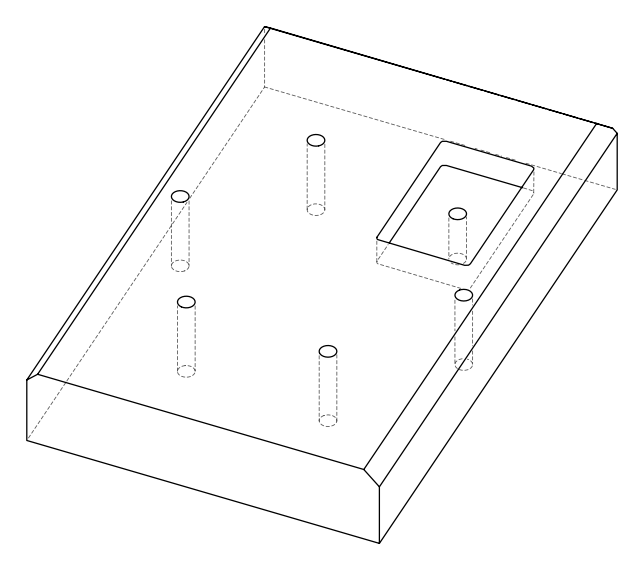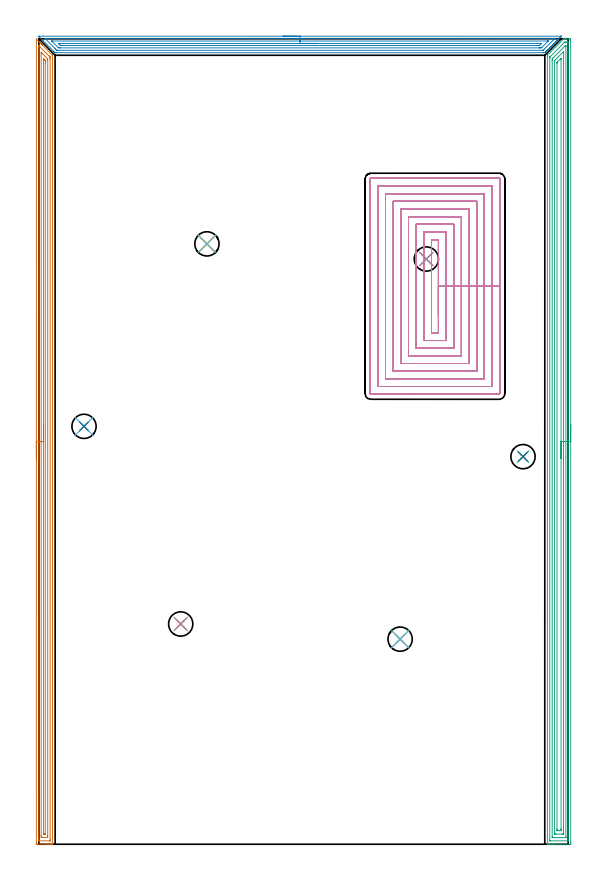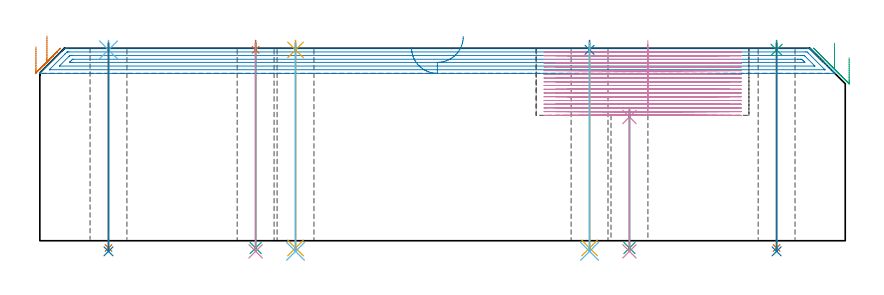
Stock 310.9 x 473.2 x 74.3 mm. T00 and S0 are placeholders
(PLAN: 22 operations, 14 tool changes, 135.3 min)
(1 AREA_MILL | FG_CHAMFER_SURFACE | UGT0205_001 | 15.18 min | 21356 mm3)
(2 AREA_MILL_1 | FG_CHAMFER_SURFACE_1 | UGT0205_001 | 9.73 min | 14315 mm3)
(3 AREA_MILL_2 | FG_CHAMFER_SURFACE_2 | UGT0205_001 | 19.09 min | 43919 mm3)
(4 MILL_RECTANGULAR_POCKET | POCKET_RECTANGULAR_STRAIGHT | NXT0201_008 | Follow Part, ap 1.5, ae 75% | 87.44 min | 282233 mm3)
(5 SPOT_DRILL | STEP1HOLE | NXT0321_9005460120000 | 0.03 min | 6 mm3)
(6 SPOT_DRILL_1 | STEP1HOLE_1 | NXT0321_9005460120000 | 0.03 min | 17 mm3)
(7 SPOT_DRILL_2 | STEP1HOLE_2 | NXT0321_9005460120000 | 0.03 min | 13 mm3)
(8 SPOT_DRILL_3 | STEP1HOLE_3 | NXT0321_9005460120000 | 0.03 min | 20 mm3)
(9 SPOT_DRILL_4 | STEP1HOLE_4 | NXT0321_9005460120000 | 0.03 min | 0 mm3)
(10 SPOT_DRILL_5 | STEP1HOLE_5 | NXT0321_9005460120000 | 0.04 min | 18 mm3)
(11 DRILL_THROUGH_HOLE_INTO_CENTER | STEP1HOLE | NXT0301_042 | 0.32 min | 2923 mm3)
(12 DRILL_TO_ENLARGE_THROUGH_HOLE | STEP1HOLE | NXT0301_105 | 0.32 min | 8904 mm3)
(13 DRILL_THROUGH_HOLE_INTO_CENTER_1 | STEP1HOLE_1 | NXT0301_042 | 0.32 min | 2901 mm3)
(14 DRILL_TO_ENLARGE_THROUGH_HOLE_1 | STEP1HOLE_1 | NXT0301_105 | 0.32 min | 8904 mm3)
(15 DRILL_THROUGH_HOLE_INTO_CENTER_2 | STEP1HOLE_2 | NXT0301_042 | 0.32 min | 2898 mm3)
(16 DRILL_TO_ENLARGE_THROUGH_HOLE_2 | STEP1HOLE_2 | NXT0301_105 | 0.32 min | 8903 mm3)
(17 DRILL_THROUGH_HOLE_INTO_CENTER_3 | STEP1HOLE_3 | NXT0301_042 | 0.32 min | 2894 mm3)
(18 DRILL_TO_ENLARGE_THROUGH_HOLE_3 | STEP1HOLE_3 | NXT0301_105 | 0.32 min | 8913 mm3)
(19 DRILL_THROUGH_HOLE_INTO_CENTER_4 | STEP1HOLE_4 | NXT0301_042 | 0.32 min | 2905 mm3)
(20 DRILL_TO_ENLARGE_THROUGH_HOLE_4 | STEP1HOLE_4 | NXT0301_105 | 0.32 min | 8897 mm3)
(21 DRILL_THROUGH_HOLE_INTO_CENTER_5 | STEP1HOLE_5 | NXT0301_042 | 0.22 min | 1893 mm3)
(22 DRILL_TO_ENLARGE_THROUGH_HOLE_5 | STEP1HOLE_5 | NXT0301_105 | 0.22 min | 5784 mm3)
(TOOL UGT0205_001 | Chamfer Mill 20 x 3 x 45 deg. | D20 FL50 Z2)
(TOOL NXT0201_008 | ENDMILL 6mm [2P460-0600-NA 1630] | D6 FL26 Z6)
(TOOL NXT0321_9005460120000 | NC Spot Drill, 142deg, 12mm, Carbide, Uncoated | D12 PA142 FL30 Z2)
(TOOL NXT0301_042 | Carbide Drill 7.1mm [860.1-0710-057A1-MM 2214] | D7.1 PA140 FL85 Z2)
(TOOL NXT0301_105 | Carbide Drill 14.25mm [860.1-1425-071A1-MM 2214] | D14.25 PA140 FL83 Z2)
(OP 1 AREA_MILL)
G17 G21 G94 G90
T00 M6
G54
G17 G0 G90 X-1.5 Y226.5 S1061 M3
G43 Z84.3 H0
Z74.8
G94 G1 Y226.538 Z73.928 F250.
Y226.652 Z73.064
Y226.841 Z72.212
Y227.103 Z71.38
Y227.437 Z70.574
Y227.84 Z69.8
Y228.308 Z69.064
Y228.84 Z68.372
Y229.429 Z67.729
Y230.072 Z67.14
Y230.764 Z66.608
Y231.5 Z66.14
Y232.274 Z65.737
Y233.08 Z65.403
Y233.912 Z65.141
Y234.764 Z64.952
Y235.628 Z64.838
Y236.5 Z64.8
X-1.499 Y472.976 Z64.799
X-1.494 Y472.983 Z64.803
X-1.479 Y472.976 Z64.819
X-1.376 Y472.877 Z64.923
X-0.166 Y471.666 Z66.134
X0.185 Y471.317 Z66.481
X0.661 Y470.839 Z66.961
X0.908 Y470.593 Z67.206
X1.061 Y470.442 Z67.356
X1.207 Y470.294 Z67.505
X1.355 Y470.146 Z67.653
X1.499 Y470.004 Z67.794
X1.637 Y469.864 Z67.934
X1.801 Y469.7 Z68.099
X1.936 Y469.566 Z68.232
X2.066 Y469.435 Z68.364
X7.73 Y463.77 Z74.03
X7.97 Y463.528 Z74.268
X7.995 Y463.494 Z74.291
X8. Y463.445 Z74.3
Y0.172
X8.005 Y0.01 Z74.295
X7.858 Y0.003 Z74.151
X7.712 Y0. Z74.012
X7.432 Z73.731
X6.753 Z73.048
X5.538 Z71.835
X5.001 Z71.296
X-1.06 Z65.238
X-1.129 Y0.002 Z65.169
X-1.493 Y0.01 Z64.805
X-1.496 Y0.245 Z64.802
X-1.499 Y0.62 Z64.801
X-1.5 Y0.999 Z64.8
Y236.5
X-0.086 Z66.214
X-0.085 Y468.635 Z66.215
X-0.084 Y468.806 Z66.216
X-0.079 Y469.027 Z66.221
X-0.076 Y469.115 Z66.224
X-0.021 Y469.062 Z66.279
X0.243 Y468.806 Z66.543
X5.605 Y463.445 Z71.905
X5.877 Y463.172 Z72.177
X6.491 Y462.552 Z72.791
X6.579 Y462.456 Z72.879
X6.581 Y462.371 Z72.881
X6.584 Y462.19 Z72.884
X6.585 Y461.829 Z72.885
X6.586 Y461.658 Z72.886
X6.585 Y2.578 Z72.885
X6.584 Y2.407 Z72.884
X6.58 Y2.046 Z72.88
X6.579 Y2.01 Z72.879
X6.515 Y2.006 Z72.815
X6.409 Y2.003 Z72.709
X6.276 Y2. Z72.576
X0.145 Y2.001 Z66.445
X-0.025 Y2.006 Z66.275
X-0.056 Y2.01 Z66.244
X-0.079 Y2.016 Z66.221
X-0.08 Y2.054 Z66.22
X-0.084 Y2.235 Z66.216
X-0.085 Y2.407 Z66.215
X-0.086 Y3.13 Z66.214
Y236.5
X1.328 Z67.628
X1.329 Y464.512 Z67.629
X1.334 Y465.232 Z67.634
X1.335 Y465.242 Z67.635
X1.36 Y465.232 Z67.66
X1.499 Y465.099 Z67.799
X2.262 Y464.339 Z68.562
X4.943 Y461.658 Z71.243
X5.001 Y461.599 Z71.301
X5.103 Y461.495 Z71.403
X5.152 Y461.44 Z71.452
X5.162 Y461.428 Z71.462
X5.165 Y461.383 Z71.465
X5.168 Y461.285 Z71.468
X5.171 Y460.938 Z71.471
Y460.765
Y4.914
X5.168 Y4.194 Z71.468
X5.165 Y4.027 Z71.465
X5.162 Y4.01 Z71.462
X5.143 Y4.007 Z71.443
X5.096 Y4.003 Z71.396
X5.001 Y4.001 Z71.301
X2.374 Y4. Z68.674
X1.685 Y4.004 Z67.985
X1.499 Y4.01 Z67.799
X1.335 Y4.03 Z67.635
X1.332 Y4.194 Z67.632
X1.33 Y4.366 Z67.63
X1.329 Y5.087 Z67.629
X1.328 Y5.261 Z67.628
Y236.5
X2.743 Z69.043
Y460.765
X2.745 Y461.28 Z69.045
X2.747 Y461.355 Z69.047
X2.749 Y461.384 Z69.049
X2.867 Y461.273 Z69.167
X3.117 Y461.031 Z69.417
X3.25 Y460.9 Z69.55
X3.385 Y460.765 Z69.685
X3.525 Y460.615 Z69.825
X3.75 Y460.371 Z70.05
X3.753 Y460.251 Z70.053
X3.756 Y459.871 Z70.056
X3.757 Y459.354 Z70.057
Y458.978
Y6.357
X3.755 Y6.184 Z70.055
X3.752 Y6.047 Z70.052
X3.75 Y6.012 Z70.05
X3.731 Y6.009 Z70.031
X3.678 Y6.005 Z69.978
X3.25 Y6. Z69.55
X3.231 Z69.531
X2.825 Y6.004 Z69.125
X2.774 Y6.006 Z69.074
X2.753 Y6.01 Z69.053
X2.749 Y6.021 Z69.049
X2.746 Y6.083 Z69.046
X2.744 Y6.142 Z69.044
X2.743 Y6.498 Z69.043
Y6.874
Y236.5
Y237.372 Z69.081
Y238.236 Z69.195
Y239.088 Z69.383
Y239.92 Z69.646
Y240.726 Z69.98
Y241.5 Z70.382
Y242.236 Z70.851
Y242.928 Z71.382
Y243.571 Z71.972
Y244.16 Z72.615
Y244.692 Z73.307
Y245.16 Z74.043
Y245.563 Z74.817
Y245.897 Z75.622
Y246.159 Z76.455
Y246.348 Z77.306
Y246.462 Z78.171
Y246.5 Z79.043
G0 Z84.3
M5
M2
(OP 2 AREA_MILL_1)
G17 G21 G94 G90
T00 M6
G54
G17 G0 G90 X143.45 Y474.699 S1061 M3
G43 Z84.3 H0
Z74.601
G94 G1 X143.488 Z73.73 F250.
X143.602 Z72.865
X143.791 Z72.013
X144.053 Z71.181
X144.387 Z70.375
X144.79 Z69.601
X145.258 Z68.866
X145.789 Z68.173
X146.379 Z67.53
X147.022 Z66.941
X147.714 Z66.41
X148.45 Z65.941
X149.224 Z65.538
X150.03 Z65.204
X150.862 Z64.942
X151.713 Z64.753
X152.578 Z64.639
X153.45 Z64.601
X306.872 Y474.7 Z64.6
X306.889 Y474.698 Z64.602
X306.89 Y474.695 Z64.604
X306.872 Y474.673 Z64.626
X306.456 Y474.255 Z65.042
X306.277 Y474.076 Z65.223
X306.116 Y473.916 Z65.383
X306.016 Y473.814 Z65.483
X305.979 Y473.778 Z65.52
X305.271 Y473.071 Z66.228
X305.135 Y472.933 Z66.364
X305.085 Y472.884 Z66.414
X304.426 Y472.226 Z67.074
X304.254 Y472.052 Z67.244
X303.581 Y471.381 Z67.919
X303.373 Y471.171 Z68.125
X302.737 Y470.537 Z68.763
X302.702 Y470.501 Z68.798
X302.492 Y470.29 Z69.006
X301.892 Y469.692 Z69.608
X301.808 Y469.607 Z69.691
X301.611 Y469.41 Z69.887
X301.047 Y468.847 Z70.453
X300.914 Y468.713 Z70.585
X300.73 Y468.529 Z70.768
X300.202 Y468.002 Z71.298
X299.849 Y467.648 Z71.649
X299.357 Y467.157 Z72.143
X299.127 Y466.926 Z72.372
X298.969 Y466.767 Z72.528
X298.813 Y466.612 Z72.686
X298.68 Y466.479 Z72.819
X298.528 Y466.326 Z72.969
X298.379 Y466.178 Z73.12
X298.233 Y466.032 Z73.266
X298.088 Y465.886 Z73.41
X297.944 Y465.743 Z73.554
X297.786 Y465.585 Z73.713
X297.647 Y465.445 Z73.851
X297.503 Y465.302 Z73.996
X297.339 Y465.139 Z74.159
X297.205 Y465.004 Z74.29
X296.446 Y465. Z74.3
X10.454 Y465.002 Z74.298
X9.555 Y465.005 Z74.295
X9.543 Y465.007 Z74.292
X9.482 Y465.026 Z74.271
X9.445 Y465.051 Z74.246
X8.667 Y465.832 Z73.466
X2.447 Y472.052 Z67.247
X0.153 Y474.346 Z64.952
X0.108 Y474.391 Z64.905
X0.01 Y474.498 Z64.794
X0.001 Y474.601 Z64.692
X0. Y474.692 Z64.602
X0.047 Y474.696 Z64.601
X0.062 Y474.697 Z64.602
X153.45 Y474.699 Z64.601
Y473.285 Z66.015
X302.792
X302.973 Y473.283 Z66.017
X303.017 Y473.281 Z66.019
X303.021 Y473.279 Z66.021
X303.02 Y473.276 Z66.024
X303.004 Y473.257 Z66.043
X302.914 Y473.164 Z66.136
X302.8 Y473.05 Z66.25
X296.703 Y466.953 Z72.347
X296.446 Y466.698 Z72.602
X296.254 Y466.515 Z72.785
X296.15 Y466.421 Z72.879
X295.462 Y466.414 Z72.886
X11.256 Y466.416 Z72.884
X10.855 Y466.418 Z72.882
X10.655 Y466.421 Z72.879
X10.559 Y466.423 Z72.877
X10.454 Y466.506 Z72.794
X9.744 Y467.207 Z72.093
X9.56 Y467.389 Z71.911
X3.756 Y473.194 Z66.106
X3.71 Y473.241 Z66.059
X3.679 Y473.275 Z66.025
X3.677 Y473.28 Z66.02
X3.678 Y473.281 Z66.019
X3.698 Y473.282 Z66.018
X3.865 Y473.283 Z66.017
X4.198
X153.45 Y473.285 Z66.015
Y471.87 Z67.43
X298.864 Y471.871 Z67.429
X298.962 Y471.87 Z67.43
X299.127 Y471.865 Z67.435
X299.152 Y471.862 Z67.438
X299.141 Y471.845 Z67.455
X299.127 Y471.826 Z67.474
X295.47 Y468.169 Z71.131
X295.387 Y468.088 Z71.212
X295.142 Y467.853 Z71.447
X294.915 Y467.835 Z71.465
X294.658 Y467.832 Z71.468
X294.028 Y467.829 Z71.471
X293.764 Z71.472
X12.503 Y467.831 Z71.469
X12.242 Y467.832 Z71.468
X11.602 Y467.837 Z71.463
X11.348 Y468.054 Z71.246
X11.312 Y468.088 Z71.212
X7.773 Y471.626 Z67.674
X7.583 Y471.824 Z67.476
X7.547 Y471.864 Z67.436
X7.565 Y471.866 Z67.434
X7.595 Y471.869 Z67.431
X153.45 Y471.87 Z67.43
Y470.456 Z68.844
X295.162 Y470.457 Z68.843
X295.218 Y470.456 Z68.844
X295.269 Y470.453 Z68.847
X295.289 Y470.45 Z68.85
X295.281 Y470.44 Z68.86
X295.191 Y470.342 Z68.958
X295.123 Y470.273 Z69.027
X294.702 Y469.85 Z69.45
X294.658 Y469.807 Z69.493
X294.23 Y469.391 Z69.909
X294.068 Y469.25 Z70.05
X293.764 Y469.246 Z70.054
X293.486 Y469.244 Z70.056
X292.871 Y469.243 Z70.057
X292.593
X12.855 Y469.245 Z70.055
X12.702 Y469.247 Z70.053
X12.627 Y469.25 Z70.05
X12.612 Y469.251 Z70.049
X12.571 Y469.287 Z70.013
X12.495 Y469.358 Z69.942
X12.242 Y469.607 Z69.693
X11.61 Y470.241 Z69.059
X11.491 Y470.363 Z68.937
X11.417 Y470.443 Z68.857
Y470.45 Z68.85
X11.425
X11.63 Y470.453 Z68.847
X12.242 Y470.455 Z68.845
X12.522
X153.45 Y470.456 Z68.844
X154.321 Z68.882
X155.186 Z68.996
X156.038 Z69.185
X156.87 Z69.447
X157.676 Z69.781
X158.45 Z70.184
X159.186 Z70.652
X159.878 Z71.183
X160.521 Z71.773
X161.11 Z72.416
X161.641 Z73.108
X162.11 Z73.844
X162.513 Z74.618
X162.847 Z75.424
X163.109 Z76.256
X163.298 Z77.107
X163.412 Z77.972
X163.45 Z78.844
G0 Z84.3
M5
M2
(OP 3 AREA_MILL_2)
G17 G21 G94 G90
T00 M6
G54
G17 G0 G90 X312.4 Y246.6 S1061 M3
G43 Z84.3 H0
Z70.6
G94 G1 Y246.562 Z69.728 F250.
Y246.448 Z68.864
Y246.259 Z68.012
Y245.997 Z67.18
Y245.663 Z66.374
Y245.26 Z65.6
Y244.792 Z64.864
Y244.26 Z64.172
Y243.671 Z63.529
Y243.028 Z62.94
Y242.336 Z62.408
Y241.6 Z61.94
Y240.826 Z61.537
Y240.02 Z61.203
Y239.188 Z60.941
Y238.336 Z60.752
Y237.472 Z60.638
Y236.6 Z60.6
Y0.914
X312.399 Y0.625 Z60.601
X312.394 Y0.027 Z60.604
X312.392 Y0.007 Z60.606
X311.796 Y0. Z61.201
X301.981 Z71.014
X300.551 Z72.445
X300.196 Z72.799
X299.485 Z73.515
X299.181 Z73.819
X298.763 Z74.229
X298.72 Z74.271
X298.703 Y0.008 Z74.288
X298.7 Y0.178 Z74.3
Y462.743
X298.705 Y463.506 Z74.29
X298.836 Y463.637 Z74.163
X298.858 Y463.658 Z74.141
X308.227 Y473.027 Z64.773
X308.394 Y473.198 Z64.598
X308.404 Y473.199 Z64.588
X308.582 Y473.2 Z64.411
X308.938 Z64.062
X309.301 Z63.699
X310.012 Z62.984
X311.259 Z61.738
X311.796 Y473.197 Z61.199
X312.391 Y473.193 Z60.605
X312.393 Y473.172 Z60.603
X312.399 Y472.575 Z60.601
X312.4 Y471.97 Z60.6
Y236.6
X310.986 Z62.014
X310.985 Y2.331 Z62.015
X310.984 Y2.249 Z62.016
X310.979 Y2.086 Z62.021
X310.975 Y2.009 Z62.025
X310.955 Y2.007 Z62.045
X310.904 Y2.004 Z62.096
X310.423 Y2. Z62.577
X300.608 Z72.392
X300.196 Y2.004 Z72.804
X300.138 Y2.007 Z72.862
X300.126 Y2.009 Z72.874
X300.121 Y2.059 Z72.879
X300.118 Y2.167 Z72.882
X300.115 Y2.331 Z72.885
X300.114 Y2.413 Z72.886
Y461.931
X300.115 Y462.013 Z72.885
X300.118 Y462.176 Z72.882
X300.126 Y462.464 Z72.874
X300.196 Y462.541 Z72.804
X300.295 Y462.644 Z72.705
X300.393 Y462.743 Z72.607
X308.437 Y470.787 Z64.563
X308.782 Y471.125 Z64.218
X308.83 Y471.169 Z64.17
X308.864 Y471.19 Z64.136
X308.914 Y471.193 Z64.086
X309.119 Y471.197 Z63.881
X309.6 Y471.2 Z63.4
X310.012 Z62.988
X310.492 Z62.508
X310.904 Y471.196 Z62.096
X310.962 Y471.193 Z62.038
X310.974 Y471.191 Z62.026
X310.979 Y471.141 Z62.021
X310.982 Y471.033 Z62.018
X310.985 Y470.869 Z62.015
X310.986 Y470.787 Z62.014
Y236.6
X309.572 Z63.428
X309.571 Y4.2 Z63.429
X309.57 Y4.087 Z63.43
X309.567 Y4.031 Z63.433
X309.565 Y4.012 Z63.435
X309.519 Y4.008 Z63.481
X309.318 Y4.001 Z63.682
X301.981 Y4. Z71.019
X301.781 Y4.002 Z71.219
X301.648 Y4.005 Z71.352
X301.546 Y4.01 Z71.454
X301.535 Y4.051 Z71.465
X301.533 Y4.2 Z71.467
X301.529 Y4.653 Z71.471
Y460.514
X301.531 Y460.955 Z71.469
X301.534 Y461.402 Z71.466
X301.584 Y461.473 Z71.416
X301.664 Y461.557 Z71.336
X301.948 Y461.849 Z71.052
X309.119 Y469.019 Z63.881
X309.321 Y469.19 Z63.679
X309.453 Y469.191 Z63.547
X309.554 Y469.19 Z63.446
X309.565 Y469.149 Z63.435
X309.567 Y469. Z63.433
X309.571 Y468.547 Z63.429
X309.572 Y236.6 Z63.428
X308.157 Z64.843
Y6.882
X308.152 Y6.063 Z64.848
X308.15 Y6.012 Z64.85
X308.105 Y6.009 Z64.895
X307.995 Y6.004 Z65.005
X307.775 Y6.001 Z65.225
X307.335 Y6. Z65.665
X303.765 Z69.235
X303.32 Y6.001 Z69.68
X303.103 Y6.004 Z69.897
X302.995 Y6.008 Z70.005
X302.95 Y6.012 Z70.05
X302.943 Y6.882 Z70.057
Y460.061
X302.945 Y460.267 Z70.055
X302.949 Y460.369 Z70.051
X302.951 Y460.39 Z70.049
X302.965 Y460.409 Z70.035
X302.997 Y460.444 Z70.003
X303.188 Y460.639 Z69.812
X308.024 Y465.475 Z64.976
X308.102 Y465.55 Z64.898
X308.138 Y465.583 Z64.862
X308.145 Y465.587 Z64.855
X308.153 Y465.499 Z64.847
X308.155 Y465.424 Z64.845
X308.157 Y465.3 Z64.843
Y236.6
X306.743 Z66.257
Y9.262
X306.742 Y8.67 Z66.258
X306.74 Y8.371 Z66.26
X306.736 Y8.068 Z66.264
X306.729 Y8.009 Z66.271
X306.693 Y8.006 Z66.307
X306.609 Y8.003 Z66.391
X306.442 Y8.001 Z66.558
X306.218 Y8. Z66.782
X305.326 Z67.674
X304.658 Y8.002 Z68.342
X304.43 Y8.004 Z68.57
X304.372 Y8.01 Z68.628
X304.364 Y8.026 Z68.636
X304.361 Y8.073 Z68.639
X304.358 Y8.67 Z68.642
X304.357 Y8.971 Z68.643
Y458.575
X304.36 Y459.167 Z68.64
X304.362 Y459.317 Z68.638
X304.364 Y459.351 Z68.636
X304.38 Y459.373 Z68.62
X304.414 Y459.411 Z68.586
X304.658 Y459.659 Z68.342
X306.442 Y461.444 Z66.558
X306.646 Y461.645 Z66.354
X306.686 Y461.682 Z66.314
X306.736 Y461.725 Z66.264
X306.74 Y461.66 Z66.26
X306.742 Y461.616 Z66.258
X306.743 Y461.548 Z66.257
Y460.955
Y236.6
Y235.728 Z66.295
Y234.864 Z66.409
Y234.012 Z66.598
Y233.18 Z66.86
Y232.374 Z67.194
Y231.6 Z67.597
Y230.864 Z68.065
Y230.172 Z68.596
Y229.529 Z69.186
Y228.94 Z69.829
Y228.408 Z70.521
Y227.94 Z71.257
Y227.537 Z72.031
Y227.203 Z72.837
Y226.941 Z73.669
Y226.752 Z74.52
Y226.638 Z75.385
Y226.6 Z76.257
G0 Z84.3
M5
M2
(OP 4 MILL_RECTANGULAR_POCKET)
G17 G21 G94 G90
T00 M6
G54
G17 G0 G90 X234.7 Y311.234 S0 M3
G43 Z84.3 H1
Z77.3
G94 G1 Y327.8 Z72.861 F250.
Y355.2 F500.
X230.6
Y300.4
X234.7
Y327.8
X239.2
Y359.7
X226.1
Y295.9
X239.2
Y327.8
X243.7
Y364.2
X221.6
Y291.4
X243.7
Y327.8
X248.2
Y368.7
X217.1
Y286.9
X248.2
Y327.8
X252.7
Y373.2
X212.6
Y282.4
X252.7
Y327.8
X257.2
Y377.7
X208.1
Y277.9
X257.2
Y327.8
X261.7
Y382.2
X203.6
Y273.4
X261.7
Y327.8
X266.2
Y386.7
X199.1
Y268.9
X266.2
Y327.8
X270.7
Y390.8
G3 X270.3 Y391.2 R0.4
G1 X195.
G3 X194.6 Y390.8 R0.4
G1 Y264.8
G3 X195. Y264.4 R0.4
G1 X270.3
G3 X270.7 Y264.8 R0.4
G1 Y327.8
Y328.8
G0 X234.7 Y311.234 Z75.861
G1 Y327.8 Z71.422 F250.
Y355.2 F500.
X230.6
Y300.4
X234.7
Y327.8
X239.2
Y359.7
X226.1
Y295.9
X239.2
Y327.8
X243.7
Y364.2
X221.6
Y291.4
X243.7
Y327.8
X248.2
Y368.7
X217.1
Y286.9
X248.2
Y327.8
X252.7
Y373.2
X212.6
Y282.4
X252.7
Y327.8
X257.2
Y377.7
X208.1
Y277.9
X257.2
Y327.8
X261.7
Y382.2
X203.6
Y273.4
X261.7
Y327.8
X266.2
Y386.7
X199.1
Y268.9
X266.2
Y327.8
X270.7
Y390.8
G3 X270.3 Y391.2 R0.4
G1 X195.
G3 X194.6 Y390.8 R0.4
G1 Y264.8
G3 X195. Y264.4 R0.4
G1 X270.3
G3 X270.7 Y264.8 R0.4
G1 Y327.8
Y328.8
G0 X234.7 Y311.234 Z74.422
G1 Y327.8 Z69.983 F250.
Y355.2 F500.
X230.6
Y300.4
X234.7
Y327.8
X239.2
Y359.7
X226.1
Y295.9
X239.2
Y327.8
X243.7
Y364.2
X221.6
Y291.4
X243.7
Y327.8
X248.2
Y368.7
X217.1
Y286.9
X248.2
Y327.8
X252.7
Y373.2
X212.6
Y282.4
X252.7
Y327.8
X257.2
Y377.7
X208.1
Y277.9
X257.2
Y327.8
X261.7
Y382.2
X203.6
Y273.4
X261.7
Y327.8
X266.2
Y386.7
X199.1
Y268.9
X266.2
Y327.8
X270.7
Y390.8
G3 X270.3 Y391.2 R0.4
G1 X195.
G3 X194.6 Y390.8 R0.4
G1 Y264.8
G3 X195. Y264.4 R0.4
G1 X270.3
G3 X270.7 Y264.8 R0.4
G1 Y327.8
Y328.8
G0 X234.7 Y311.234 Z72.983
G1 Y327.8 Z68.544 F250.
Y355.2 F500.
X230.6
Y300.4
X234.7
Y327.8
X239.2
Y359.7
X226.1
Y295.9
X239.2
Y327.8
X243.7
Y364.2
X221.6
Y291.4
X243.7
Y327.8
X248.2
Y368.7
X217.1
Y286.9
X248.2
Y327.8
X252.7
Y373.2
X212.6
Y282.4
X252.7
Y327.8
X257.2
Y377.7
X208.1
Y277.9
X257.2
Y327.8
X261.7
Y382.2
X203.6
Y273.4
X261.7
Y327.8
X266.2
Y386.7
X199.1
Y268.9
X266.2
Y327.8
X270.7
Y390.8
G3 X270.3 Y391.2 R0.4
G1 X195.
G3 X194.6 Y390.8 R0.4
G1 Y264.8
G3 X195. Y264.4 R0.4
G1 X270.3
G3 X270.7 Y264.8 R0.4
G1 Y327.8
Y328.8
G0 X234.7 Y311.234 Z71.544
G1 Y327.8 Z67.105 F250.
Y355.2 F500.
X230.6
Y300.4
X234.7
Y327.8
X239.2
Y359.7
X226.1
Y295.9
X239.2
Y327.8
X243.7
Y364.2
X221.6
Y291.4
X243.7
Y327.8
X248.2
Y368.7
X217.1
Y286.9
X248.2
Y327.8
X252.7
Y373.2
X212.6
Y282.4
X252.7
Y327.8
X257.2
Y377.7
X208.1
Y277.9
X257.2
Y327.8
X261.7
Y382.2
X203.6
Y273.4
X261.7
Y327.8
X266.2
Y386.7
X199.1
Y268.9
X266.2
Y327.8
X270.7
Y390.8
G3 X270.3 Y391.2 R0.4
G1 X195.
G3 X194.6 Y390.8 R0.4
G1 Y264.8
G3 X195. Y264.4 R0.4
G1 X270.3
G3 X270.7 Y264.8 R0.4
G1 Y327.8
Y328.8
G0 X234.7 Y311.234 Z70.105
G1 Y327.8 Z65.667 F250.
Y355.2 F500.
X230.6
Y300.4
X234.7
Y327.8
X239.2
Y359.7
X226.1
Y295.9
X239.2
Y327.8
X243.7
Y364.2
X221.6
Y291.4
X243.7
Y327.8
X248.2
Y368.7
X217.1
Y286.9
X248.2
Y327.8
X252.7
Y373.2
X212.6
Y282.4
X252.7
Y327.8
X257.2
Y377.7
X208.1
Y277.9
X257.2
Y327.8
X261.7
Y382.2
X203.6
Y273.4
X261.7
Y327.8
X266.2
Y386.7
X199.1
Y268.9
X266.2
Y327.8
X270.7
Y390.8
G3 X270.3 Y391.2 R0.4
G1 X195.
G3 X194.6 Y390.8 R0.4
G1 Y264.8
G3 X195. Y264.4 R0.4
G1 X270.3
G3 X270.7 Y264.8 R0.4
G1 Y327.8
Y328.8
G0 X234.7 Y311.234 Z68.667
G1 Y327.8 Z64.228 F250.
Y355.2 F500.
X230.6
Y300.4
X234.7
Y327.8
X239.2
Y359.7
X226.1
Y295.9
X239.2
Y327.8
X243.7
Y364.2
X221.6
Y291.4
X243.7
Y327.8
X248.2
Y368.7
X217.1
Y286.9
X248.2
Y327.8
X252.7
Y373.2
X212.6
Y282.4
X252.7
Y327.8
X257.2
Y377.7
X208.1
Y277.9
X257.2
Y327.8
X261.7
Y382.2
X203.6
Y273.4
X261.7
Y327.8
X266.2
Y386.7
X199.1
Y268.9
X266.2
Y327.8
X270.7
Y390.8
G3 X270.3 Y391.2 R0.4
G1 X195.
G3 X194.6 Y390.8 R0.4
G1 Y264.8
G3 X195. Y264.4 R0.4
G1 X270.3
G3 X270.7 Y264.8 R0.4
G1 Y327.8
Y328.8
G0 X234.7 Y311.234 Z67.228
G1 Y327.8 Z62.789 F250.
Y355.2 F500.
X230.6
Y300.4
X234.7
Y327.8
X239.2
Y359.7
X226.1
Y295.9
X239.2
Y327.8
X243.7
Y364.2
X221.6
Y291.4
X243.7
Y327.8
X248.2
Y368.7
X217.1
Y286.9
X248.2
Y327.8
X252.7
Y373.2
X212.6
Y282.4
X252.7
Y327.8
X257.2
Y377.7
X208.1
Y277.9
X257.2
Y327.8
X261.7
Y382.2
X203.6
Y273.4
X261.7
Y327.8
X266.2
Y386.7
X199.1
Y268.9
X266.2
Y327.8
X270.7
Y390.8
G3 X270.3 Y391.2 R0.4
G1 X195.
G3 X194.6 Y390.8 R0.4
G1 Y264.8
G3 X195. Y264.4 R0.4
G1 X270.3
G3 X270.7 Y264.8 R0.4
G1 Y327.8
Y328.8
G0 X234.7 Y311.234 Z65.789
G1 Y327.8 Z61.35 F250.
Y355.2 F500.
X230.6
Y300.4
X234.7
Y327.8
X239.2
Y359.7
X226.1
Y295.9
X239.2
Y327.8
X243.7
Y364.2
X221.6
Y291.4
X243.7
Y327.8
X248.2
Y368.7
X217.1
Y286.9
X248.2
Y327.8
X252.7
Y373.2
X212.6
Y282.4
X252.7
Y327.8
X257.2
Y377.7
X208.1
Y277.9
X257.2
Y327.8
X261.7
Y382.2
X203.6
Y273.4
X261.7
Y327.8
X266.2
Y386.7
X199.1
Y268.9
X266.2
Y327.8
X270.7
Y390.8
G3 X270.3 Y391.2 R0.4
G1 X195.
G3 X194.6 Y390.8 R0.4
G1 Y264.8
G3 X195. Y264.4 R0.4
G1 X270.3
G3 X270.7 Y264.8 R0.4
G1 Y327.8
Y328.8
G0 X234.7 Y311.234 Z64.35
G1 Y327.8 Z59.911 F250.
Y355.2 F500.
X230.6
Y300.4
X234.7
Y327.8
X239.2
Y359.7
X226.1
Y295.9
X239.2
Y327.8
X243.7
Y364.2
X221.6
Y291.4
X243.7
Y327.8
X248.2
Y368.7
X217.1
Y286.9
X248.2
Y327.8
X252.7
Y373.2
X212.6
Y282.4
X252.7
Y327.8
X257.2
Y377.7
X208.1
Y277.9
X257.2
Y327.8
X261.7
Y382.2
X203.6
Y273.4
X261.7
Y327.8
X266.2
Y386.7
X199.1
Y268.9
X266.2
Y327.8
X270.7
Y390.8
G3 X270.3 Y391.2 R0.4
G1 X195.
G3 X194.6 Y390.8 R0.4
G1 Y264.8
G3 X195. Y264.4 R0.4
G1 X270.3
G3 X270.7 Y264.8 R0.4
G1 Y327.8
Y328.8
G0 X234.7 Y311.234 Z62.911
G1 Y327.8 Z58.472 F250.
Y355.2 F500.
X230.6
Y300.4
X234.7
Y327.8
X239.2
Y359.7
X226.1
Y295.9
X239.2
Y327.8
X243.7
Y364.2
X221.6
Y291.4
X243.7
Y327.8
X248.2
Y368.7
X217.1
Y286.9
X248.2
Y327.8
X252.7
Y373.2
X212.6
Y282.4
X252.7
Y327.8
X257.2
Y377.7
X208.1
Y277.9
X257.2
Y327.8
X261.7
Y382.2
X203.6
Y273.4
X261.7
Y327.8
X266.2
Y386.7
X199.1
Y268.9
X266.2
Y327.8
X270.7
Y390.8
G3 X270.3 Y391.2 R0.4
G1 X195.
G3 X194.6 Y390.8 R0.4
G1 Y264.8
G3 X195. Y264.4 R0.4
G1 X270.3
G3 X270.7 Y264.8 R0.4
G1 Y327.8
Y328.8
G0 X234.7 Y311.234 Z61.472
G1 Y327.8 Z57.033 F250.
Y355.2 F500.
X230.6
Y300.4
X234.7
Y327.8
X239.2
Y359.7
X226.1
Y295.9
X239.2
Y327.8
X243.7
Y364.2
X221.6
Y291.4
X243.7
Y327.8
X248.2
Y368.7
X217.1
Y286.9
X248.2
Y327.8
X252.7
Y373.2
X212.6
Y282.4
X252.7
Y327.8
X257.2
Y377.7
X208.1
Y277.9
X257.2
Y327.8
X261.7
Y382.2
X203.6
Y273.4
X261.7
Y327.8
X266.2
Y386.7
X199.1
Y268.9
X266.2
Y327.8
X270.7
Y390.8
G3 X270.3 Y391.2 R0.4
G1 X195.
G3 X194.6 Y390.8 R0.4
G1 Y264.8
G3 X195. Y264.4 R0.4
G1 X270.3
G3 X270.7 Y264.8 R0.4
G1 Y327.8
Y328.8
G0 X234.7 Y311.234 Z60.033
G1 Y327.8 Z55.594 F250.
Y355.2 F500.
X230.6
Y300.4
X234.7
Y327.8
X239.2
Y359.7
X226.1
Y295.9
X239.2
Y327.8
X243.7
Y364.2
X221.6
Y291.4
X243.7
Y327.8
X248.2
Y368.7
X217.1
Y286.9
X248.2
Y327.8
X252.7
Y373.2
X212.6
Y282.4
X252.7
Y327.8
X257.2
Y377.7
X208.1
Y277.9
X257.2
Y327.8
X261.7
Y382.2
X203.6
Y273.4
X261.7
Y327.8
X266.2
Y386.7
X199.1
Y268.9
X266.2
Y327.8
X270.7
Y390.8
G3 X270.3 Y391.2 R0.4
G1 X195.
G3 X194.6 Y390.8 R0.4
G1 Y264.8
G3 X195. Y264.4 R0.4
G1 X270.3
G3 X270.7 Y264.8 R0.4
G1 Y327.8
Y328.8
G0 X234.7 Y311.234 Z58.594
G1 Y327.8 Z54.156 F250.
Y355.2 F500.
X230.6
Y300.4
X234.7
Y327.8
X239.2
Y359.7
X226.1
Y295.9
X239.2
Y327.8
X243.7
Y364.2
X221.6
Y291.4
X243.7
Y327.8
X248.2
Y368.7
X217.1
Y286.9
X248.2
Y327.8
X252.7
Y373.2
X212.6
Y282.4
X252.7
Y327.8
X257.2
Y377.7
X208.1
Y277.9
X257.2
Y327.8
X261.7
Y382.2
X203.6
Y273.4
X261.7
Y327.8
X266.2
Y386.7
X199.1
Y268.9
X266.2
Y327.8
X270.7
Y390.8
G3 X270.3 Y391.2 R0.4
G1 X195.
G3 X194.6 Y390.8 R0.4
G1 Y264.8
G3 X195. Y264.4 R0.4
G1 X270.3
G3 X270.7 Y264.8 R0.4
G1 Y327.8
Y328.8
G0 X234.7 Y311.234 Z57.156
G1 Y327.8 Z52.717 F250.
Y355.2 F500.
X230.6
Y300.4
X234.7
Y327.8
X239.2
Y359.7
X226.1
Y295.9
X239.2
Y327.8
X243.7
Y364.2
X221.6
Y291.4
X243.7
Y327.8
X248.2
Y368.7
X217.1
Y286.9
X248.2
Y327.8
X252.7
Y373.2
X212.6
Y282.4
X252.7
Y327.8
X257.2
Y377.7
X208.1
Y277.9
X257.2
Y327.8
X261.7
Y382.2
X203.6
Y273.4
X261.7
Y327.8
X266.2
Y386.7
X199.1
Y268.9
X266.2
Y327.8
X270.7
Y390.8
G3 X270.3 Y391.2 R0.4
G1 X195.
G3 X194.6 Y390.8 R0.4
G1 Y264.8
G3 X195. Y264.4 R0.4
G1 X270.3
G3 X270.7 Y264.8 R0.4
G1 Y327.8
Y328.8
G0 X234.7 Y311.234 Z55.717
G1 Y327.8 Z51.278 F250.
Y355.2 F500.
X230.6
Y300.4
X234.7
Y327.8
X239.2
Y359.7
X226.1
Y295.9
X239.2
Y327.8
X243.7
Y364.2
X221.6
Y291.4
X243.7
Y327.8
X248.2
Y368.7
X217.1
Y286.9
X248.2
Y327.8
X252.7
Y373.2
X212.6
Y282.4
X252.7
Y327.8
X257.2
Y377.7
X208.1
Y277.9
X257.2
Y327.8
X261.7
Y382.2
X203.6
Y273.4
X261.7
Y327.8
X266.2
Y386.7
X199.1
Y268.9
X266.2
Y327.8
X270.7
Y390.8
G3 X270.3 Y391.2 R0.4
G1 X195.
G3 X194.6 Y390.8 R0.4
G1 Y264.8
G3 X195. Y264.4 R0.4
G1 X270.3
G3 X270.7 Y264.8 R0.4
G1 Y327.8
Y328.8
G0 X234.7 Y311.234 Z54.278
G1 Y327.8 Z49.839 F250.
Y355.2 F500.
X230.6
Y300.4
X234.7
Y327.8
X239.2
Y359.7
X226.1
Y295.9
X239.2
Y327.8
X243.7
Y364.2
X221.6
Y291.4
X243.7
Y327.8
X248.2
Y368.7
X217.1
Y286.9
X248.2
Y327.8
X252.7
Y373.2
X212.6
Y282.4
X252.7
Y327.8
X257.2
Y377.7
X208.1
Y277.9
X257.2
Y327.8
X261.7
Y382.2
X203.6
Y273.4
X261.7
Y327.8
X266.2
Y386.7
X199.1
Y268.9
X266.2
Y327.8
X270.7
Y390.8
G3 X270.3 Y391.2 R0.4
G1 X195.
G3 X194.6 Y390.8 R0.4
G1 Y264.8
G3 X195. Y264.4 R0.4
G1 X270.3
G3 X270.7 Y264.8 R0.4
G1 Y327.8
Y328.8
G0 X234.7 Y311.234 Z52.839
G1 Y327.8 Z48.4 F250.
Y355.2 F500.
X230.6
Y300.4
X234.7
Y327.8
X239.2
Y359.7
X226.1
Y295.9
X239.2
Y327.8
X243.7
Y364.2
X221.6
Y291.4
X243.7
Y327.8
X248.2
Y368.7
X217.1
Y286.9
X248.2
Y327.8
X252.7
Y373.2
X212.6
Y282.4
X252.7
Y327.8
X257.2
Y377.7
X208.1
Y277.9
X257.2
Y327.8
X261.7
Y382.2
X203.6
Y273.4
X261.7
Y327.8
X266.2
Y386.7
X199.1
Y268.9
X266.2
Y327.8
X270.7
Y390.8
G3 X270.3 Y391.2 R0.4
G1 X195.
G3 X194.6 Y390.8 R0.4
G1 Y264.8
G3 X195. Y264.4 R0.4
G1 X270.3
G3 X270.7 Y264.8 R0.4
G1 Y327.8
Y328.8
G0 Z84.3
M5
M2
(OP 5 SPOT_DRILL)
G17 G21 G94 G90
T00 M6
G54
G17 G0 G90 X98.7 Y352.7 S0 M3
G43 Z84.3 H0
G94 G81 G98 Z73.68 F250. R77.3
G80
M5
M2
(OP 6 SPOT_DRILL_1)
G17 G21 G94 G90
T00 M6
G54
G17 G0 G90 X26.5 Y245.5 S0 M3
G43 Z84.3 H0
G94 G81 G98 Z73.68 F250. R77.3
G80
M5
M2
(OP 7 SPOT_DRILL_2)
G17 G21 G94 G90
T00 M6
G54
G17 G0 G90 X83.3 Y129.4 S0 M3
G43 Z84.3 H0
G94 G81 G98 Z73.68 F250. R77.3
G80
M5
M2
(OP 8 SPOT_DRILL_3)
G17 G21 G94 G90
T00 M6
G54
G17 G0 G90 X212.2 Y120.5 S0 M3
G43 Z84.3 H0
G94 G81 G98 Z73.68 F250. R77.3
G80
M5
M2
(OP 9 SPOT_DRILL_4)
G17 G21 G94 G90
T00 M6
G54
G17 G0 G90 X284.4 Y227.7 S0 M3
G43 Z84.3 H0
G94 G81 G98 Z73.68 F250. R77.3
G80
M5
M2
(OP 10 SPOT_DRILL_5)
G17 G21 G94 G90
T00 M6
G54
G17 G0 G90 X227.6 Y343.8 S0 M3
G43 Z84.3 H0
G94 G81 G98 Z47.78 F250. R51.4
G80
M5
M2
(OP 11 DRILL_THROUGH_HOLE_INTO_CENTER)
G17 G21 G94 G90
T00 M6
G54
G17 G0 G90 X98.7 Y352.7 S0 M3
G43 Z84.3 H1
G94 G73 G98 Z-2.792 F250. Q7.008 R76.3
G80
M5
M2
(OP 12 DRILL_TO_ENLARGE_THROUGH_HOLE)
G17 G21 G94 G90
T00 M6
G54
G17 G0 G90 X98.7 Y352.7 S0 M3
G43 Z84.3 H1
G94 G73 G98 Z-4.093 F250. Q13.066 R76.3
G80
M5
M2
(OP 13 DRILL_THROUGH_HOLE_INTO_CENTER_1)
G17 G21 G94 G90
T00 M6
G54
G17 G0 G90 X26.5 Y245.5 S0 M3
G43 Z84.3 H1
G94 G73 G98 Z-2.792 F250. Q7.008 R76.3
G80
M5
M2
(OP 14 DRILL_TO_ENLARGE_THROUGH_HOLE_1)
G17 G21 G94 G90
T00 M6
G54
G17 G0 G90 X26.5 Y245.5 S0 M3
G43 Z84.3 H1
G94 G73 G98 Z-4.093 F250. Q13.066 R76.3
G80
M5
M2
(OP 15 DRILL_THROUGH_HOLE_INTO_CENTER_2)
G17 G21 G94 G90
T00 M6
G54
G17 G0 G90 X83.3 Y129.4 S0 M3
G43 Z84.3 H1
G94 G73 G98 Z-2.792 F250. Q7.008 R76.3
G80
M5
M2
(OP 16 DRILL_TO_ENLARGE_THROUGH_HOLE_2)
G17 G21 G94 G90
T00 M6
G54
G17 G0 G90 X83.3 Y129.4 S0 M3
G43 Z84.3 H1
G94 G73 G98 Z-4.093 F250. Q13.066 R76.3
G80
M5
M2
(OP 17 DRILL_THROUGH_HOLE_INTO_CENTER_3)
G17 G21 G94 G90
T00 M6
G54
G17 G0 G90 X212.2 Y120.5 S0 M3
G43 Z84.3 H1
G94 G73 G98 Z-2.792 F250. Q7.008 R76.3
G80
M5
M2
(OP 18 DRILL_TO_ENLARGE_THROUGH_HOLE_3)
G17 G21 G94 G90
T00 M6
G54
G17 G0 G90 X212.2 Y120.5 S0 M3
G43 Z84.3 H1
G94 G73 G98 Z-4.093 F250. Q13.066 R76.3
G80
M5
M2
(OP 19 DRILL_THROUGH_HOLE_INTO_CENTER_4)
G17 G21 G94 G90
T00 M6
G54
G17 G0 G90 X284.4 Y227.7 S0 M3
G43 Z84.3 H1
G94 G73 G98 Z-2.792 F250. Q7.008 R76.3
G80
M5
M2
(OP 20 DRILL_TO_ENLARGE_THROUGH_HOLE_4)
G17 G21 G94 G90
T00 M6
G54
G17 G0 G90 X284.4 Y227.7 S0 M3
G43 Z84.3 H1
G94 G73 G98 Z-4.093 F250. Q13.066 R76.3
G80
M5
M2
(OP 21 DRILL_THROUGH_HOLE_INTO_CENTER_5)
G17 G21 G94 G90
T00 M6
G54
G17 G0 G90 X227.6 Y343.8 S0 M3
G43 Z84.3 H1
G94 G73 G98 Z-2.792 F250. Q6.399 R50.4
G80
M5
M2
(OP 22 DRILL_TO_ENLARGE_THROUGH_HOLE_5)
G17 G21 G94 G90
T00 M6
G54
G17 G0 G90 X227.6 Y343.8 S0 M3
G43 Z84.3 H1
G94 G73 G98 Z-4.093 F250. Q13.123 R50.4
G80
M5
M2
